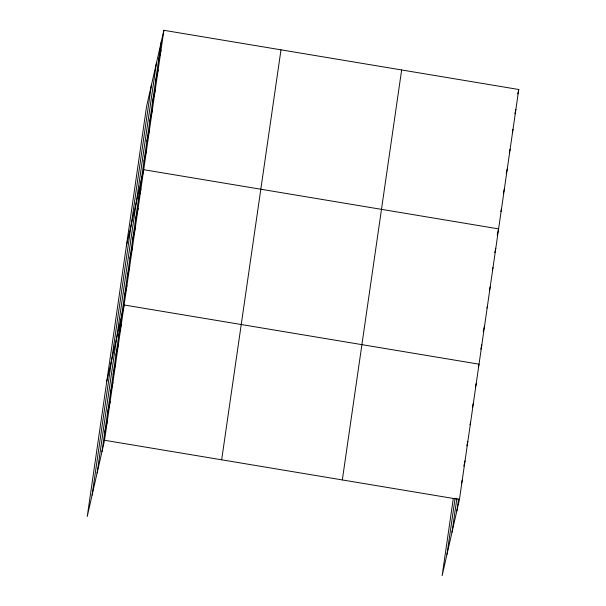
<?xml version="1.0" encoding="UTF-8"?>
<svg xmlns="http://www.w3.org/2000/svg" width="606" height="606" viewBox="0 0 606 606"><rect width="100%" height="100%" fill="white"/><g stroke="black" fill="none" stroke-linecap="round" stroke-linejoin="round"><path stroke-width="0.91" d="M92.089 495.125L151.417 85.143M97.096 473.089L156.424 63.115M101.952 451.705L161.279 41.731M163.878 30.3L146.554 106.527L87.234 516.501L104.55 440.274L163.878 30.3L518.766 89.499L459.446 499.473L442.122 575.7L453.311 498.39M221.667 459.81L280.987 49.836M342.329 479.937L401.649 69.963M446.986 554.316L455.106 498.177M451.985 532.288L456.916 498.23M456.848 510.903L458.575 498.943M158.393 61.645L160.991 50.215M155.515 81.56L158.113 70.129M152.636 101.475L155.234 90.036M149.75 121.382L152.348 109.951M146.872 141.296L149.47 129.866M143.993 161.211L146.584 149.78M126.389 245.922L143.705 169.695L498.594 228.886L497.2 235.045M138.312 200.45L140.91 189.019M135.517 219.781L138.115 208.343M132.722 239.105L135.312 227.674M129.919 258.436L132.517 246.998M127.124 277.76L129.722 266.329M124.328 297.091L126.927 285.653M106.807 381.212L124.132 304.985L479.02 364.176L478.422 366.819M118.738 335.747L121.329 324.308M115.935 355.071L118.534 343.64M113.14 374.402L115.738 362.964M110.345 393.726L112.943 382.295M107.55 413.05L110.148 401.619M104.755 432.381L107.353 420.95M517.766 93.892L518.766 89.499M514.888 113.807L515.888 109.406M512.403 131.956L513.002 129.32M509.32 152.75L510.123 149.235M506.245 173.543L507.237 169.15M503.359 193.458L504.359 189.064M500.882 211.615L501.48 208.972M494.799 252.611L495.799 248.218M492.405 270.178L493.004 267.541M489.406 290.388L490.209 286.873M487.012 307.954L487.413 306.197M483.217 331.679L484.611 325.528M480.816 349.245L481.815 344.852M475.422 387.022L476.225 383.507M472.43 407.232L473.43 402.831M470.029 424.798L470.627 422.162M466.832 445.887L467.832 441.486M463.84 466.09L465.037 460.818M461.439 483.664L462.242 480.141M104.55 440.274L459.446 499.473"/></g></svg>
